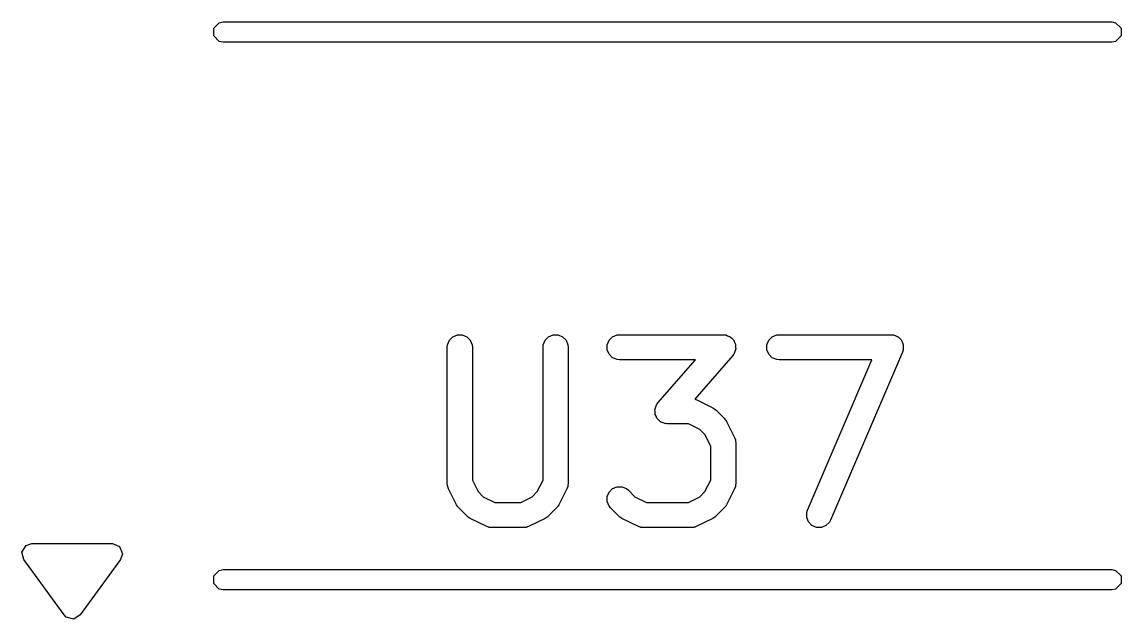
# Model space of a CAD drawing. Extents: x 117.1 to 211, y -138.1 to -43.1.
# Drawn here: x 123.35 to 129.9, y -114.41 to -110.85 of the extents above; entities that cross this region are included whole.
import ezdxf

# ---------------------------------------------------------------- set-up
doc = ezdxf.new("R2010")
doc.units = 0
doc.layers.add('BLACK', color=7, linetype='CONTINUOUS')

msp = doc.modelspace()

# ---------------------------------------------------------------- linework, layer by layer
at = {"layer": 'BLACK', "linetype": 'CONTINUOUS'}
for p, q in [((124.492567, -110.886039), (124.525039, -110.853567)), ((124.492567, -110.931961), (124.492567, -110.886039)), ((124.525039, -110.853567), (124.548, -110.849)), ((124.548, -110.849), (127.198, -110.849)), ((127.198, -110.849), (129.848, -110.849)), ((129.848, -110.849), (129.870961, -110.853567)), ((129.870961, -110.853567), (129.903433, -110.886039)), ((129.903433, -110.886039), (129.903433, -110.931961)), ((124.525039, -110.964433), (124.492567, -110.931961)), ((124.548, -110.969), (124.525039, -110.964433)), ((127.198, -110.969), (124.548, -110.969)), ((129.848, -110.969), (127.198, -110.969)), ((129.870961, -110.964433), (129.848, -110.969)), ((129.903433, -110.931961), (129.870961, -110.964433)), ((125.897545, -112.746151), (125.918237, -112.725459)), ((125.918237, -112.725459), (125.945273, -112.71426)), ((125.945273, -112.71426), (125.974537, -112.71426)), ((125.974537, -112.71426), (126.001573, -112.725459)), ((126.001573, -112.725459), (126.022265, -112.746151)), ((126.468973, -112.746151), (126.489665, -112.725459)), ((126.489665, -112.725459), (126.516701, -112.71426)), ((126.516701, -112.71426), (126.545965, -112.71426)), ((126.545965, -112.71426), (126.573001, -112.725459)), ((126.573001, -112.725459), (126.593693, -112.746151)), ((126.849926, -112.746151), (126.870618, -112.725459)), ((126.870618, -112.725459), (126.897654, -112.71426)), ((126.897654, -112.71426), (126.912286, -112.712819)), ((126.912286, -112.712819), (127.531333, -112.712819)), ((127.531333, -112.712819), (127.539071, -112.713581)), ((127.539071, -112.713581), (127.541039, -112.71345)), ((127.541039, -112.71345), (127.542394, -112.713908)), ((127.542394, -112.713908), (127.545965, -112.71426)), ((127.545965, -112.71426), (127.557222, -112.718923)), ((127.557222, -112.718923), (127.56876, -112.722825)), ((127.56876, -112.722825), (127.570664, -112.72449)), ((127.570664, -112.72449), (127.573001, -112.725459)), ((127.573001, -112.725459), (127.581611, -112.734069)), ((127.581611, -112.734069), (127.590784, -112.742095)), ((127.802307, -112.746151), (127.822999, -112.725459)), ((127.822999, -112.725459), (127.850035, -112.71426)), ((127.850035, -112.71426), (127.864667, -112.712819)), ((127.864667, -112.712819), (128.531333, -112.712819)), ((128.531333, -112.712819), (128.545965, -112.71426)), ((128.545965, -112.71426), (128.546395, -112.714438)), ((128.546395, -112.714438), (128.54686, -112.714444)), ((128.54686, -112.714444), (128.559866, -112.720018)), ((128.559866, -112.720018), (128.573001, -112.725459)), ((128.573001, -112.725459), (128.57333, -112.725788)), ((128.57333, -112.725788), (128.573758, -112.725972)), ((128.573758, -112.725972), (128.583653, -112.736111)), ((128.583653, -112.736111), (128.593693, -112.746151)), ((125.884905, -112.787819), (125.886346, -112.773187)), ((125.884905, -113.597342), (125.884905, -112.787819)), ((125.886346, -112.773187), (125.897545, -112.746151)), ((126.022265, -112.746151), (126.033464, -112.773187)), ((126.033464, -112.773187), (126.034905, -112.787819)), ((126.034905, -112.787819), (126.034905, -113.579637)), ((126.456333, -112.787819), (126.457774, -112.773187)), ((126.456333, -113.579637), (126.456333, -112.787819)), ((126.457774, -112.773187), (126.468973, -112.746151)), ((126.593693, -112.746151), (126.604892, -112.773187)), ((126.604892, -112.773187), (126.606333, -112.787819)), ((126.606333, -112.787819), (126.606333, -113.597342)), ((126.838727, -112.773187), (126.849926, -112.746151)), ((126.838727, -112.802451), (126.838727, -112.773187)), ((126.849926, -112.829487), (126.838727, -112.802451)), ((127.590784, -112.742095), (127.591906, -112.744364)), ((127.591906, -112.744364), (127.593693, -112.746151)), ((127.593693, -112.746151), (127.598353, -112.757401)), ((127.598353, -112.757401), (127.603756, -112.768327)), ((127.604892, -112.802451), (127.600228, -112.813708)), ((127.603756, -112.768327), (127.603924, -112.77085)), ((127.603924, -112.77085), (127.604892, -112.773187)), ((127.604892, -112.773187), (127.604892, -112.785371)), ((127.604892, -112.785371), (127.605702, -112.797525)), ((127.605702, -112.797525), (127.604892, -112.79992)), ((127.604892, -112.79992), (127.604892, -112.802451)), ((127.791108, -112.773187), (127.802307, -112.746151)), ((127.791108, -112.802451), (127.791108, -112.773187)), ((127.802307, -112.829487), (127.791108, -112.802451)), ((128.593693, -112.746151), (128.593871, -112.746581)), ((128.593871, -112.746581), (128.594197, -112.746915)), ((128.594197, -112.746915), (128.59947, -112.760097)), ((128.59947, -112.760097), (128.604892, -112.773187)), ((128.604708, -112.803347), (128.600269, -112.817363)), ((128.604713, -112.802881), (128.604708, -112.803347)), ((128.604892, -112.802451), (128.604713, -112.802881)), ((128.604892, -112.773187), (128.604892, -112.773652)), ((128.604892, -112.773652), (128.605065, -112.774085)), ((128.605065, -112.774085), (128.604892, -112.788265)), ((128.604892, -112.788265), (128.604892, -112.802451)), ((126.870618, -112.850179), (126.849926, -112.829487)), ((126.897654, -112.861378), (126.870618, -112.850179)), ((126.912286, -112.862819), (126.897654, -112.861378)), ((127.366051, -112.862819), (126.912286, -112.862819)), ((127.141557, -113.119383), (127.366051, -112.862819)), ((127.587776, -112.837207), (127.36088, -113.096516)), ((127.592297, -112.830882), (127.587776, -112.837207)), ((127.593693, -112.829487), (127.592297, -112.830882)), ((127.594241, -112.828163), (127.593693, -112.829487)), ((127.596327, -112.825246), (127.594241, -112.828163)), ((127.600228, -112.813708), (127.596327, -112.825246)), ((127.822999, -112.850179), (127.802307, -112.829487)), ((127.850035, -112.861378), (127.822999, -112.850179)), ((127.864667, -112.862819), (127.850035, -112.861378)), ((128.417592, -112.862819), (127.864667, -112.862819)), ((128.033826, -113.758275), (128.417592, -112.862819)), ((128.600269, -112.817363), (128.171698, -113.817363)), ((127.129104, -113.142881), (127.133006, -113.131344)), ((127.133006, -113.131344), (127.135091, -113.128426)), ((127.135091, -113.128426), (127.13564, -113.127103)), ((127.13564, -113.127103), (127.137035, -113.125707)), ((127.137035, -113.125707), (127.141557, -113.119383)), ((127.36088, -113.096516), (127.374398, -113.101689)), ((127.374398, -113.101689), (127.469636, -113.149308)), ((127.123631, -113.159065), (127.124441, -113.156669)), ((127.124441, -113.171218), (127.123631, -113.159065)), ((127.124441, -113.154139), (127.129104, -113.142881)), ((127.124441, -113.156669), (127.124441, -113.154139)), ((127.124441, -113.183403), (127.124441, -113.171218)), ((127.125408, -113.185739), (127.124441, -113.183403)), ((127.125577, -113.188263), (127.125408, -113.185739)), ((127.130979, -113.199188), (127.125577, -113.188263)), ((127.13564, -113.210439), (127.130979, -113.199188)), ((127.469636, -113.149308), (127.475935, -113.153272)), ((127.475935, -113.153272), (127.477763, -113.15403)), ((127.477763, -113.15403), (127.479819, -113.155718)), ((127.479819, -113.155718), (127.482079, -113.15714)), ((127.482079, -113.15714), (127.483378, -113.158638)), ((127.483378, -113.158638), (127.489128, -113.163357)), ((127.489128, -113.163357), (127.536747, -113.210976)), ((127.137426, -113.212225), (127.13564, -113.210439)), ((127.138549, -113.214495), (127.137426, -113.212225)), ((127.147721, -113.22252), (127.138549, -113.214495)), ((127.156332, -113.231131), (127.147721, -113.22252)), ((127.158668, -113.232099), (127.156332, -113.231131)), ((127.160573, -113.233765), (127.158668, -113.232099)), ((127.17211, -113.237666), (127.160573, -113.233765)), ((127.183368, -113.24233), (127.17211, -113.237666)), ((127.186938, -113.242681), (127.183368, -113.24233)), ((127.188294, -113.24314), (127.186938, -113.242681)), ((127.190261, -113.243008), (127.188294, -113.24314)), ((127.198, -113.243771), (127.190261, -113.243008)), ((127.323152, -113.243771), (127.198, -113.243771)), ((127.391668, -113.278029), (127.323152, -113.243771)), ((127.536747, -113.210976), (127.541465, -113.216725)), ((127.541465, -113.216725), (127.542964, -113.218025)), ((127.542964, -113.218025), (127.544385, -113.220284)), ((127.544385, -113.220284), (127.546074, -113.222341)), ((127.546074, -113.222341), (127.546831, -113.224168)), ((127.546831, -113.224168), (127.550796, -113.230468)), ((127.550796, -113.230468), (127.598415, -113.325706)), ((127.422075, -113.308436), (127.391668, -113.278029)), ((127.456333, -113.376952), (127.422075, -113.308436)), ((127.598415, -113.325706), (127.60367, -113.339437)), ((127.456333, -113.579637), (127.456333, -113.376952)), ((127.60367, -113.339437), (127.603861, -113.342126)), ((127.603861, -113.342126), (127.604892, -113.344615)), ((127.604892, -113.344615), (127.606333, -113.359247)), ((127.606333, -113.359247), (127.606333, -113.597342)), ((126.034905, -113.579637), (126.069163, -113.648153)), ((126.422074, -113.648153), (126.456333, -113.579637)), ((127.422074, -113.648153), (127.456333, -113.579637)), ((125.886346, -113.611974), (125.884905, -113.597342)), ((125.887377, -113.614463), (125.886346, -113.611974)), ((125.887568, -113.617151), (125.887377, -113.614463)), ((125.892823, -113.630883), (125.887568, -113.617151)), ((125.940442, -113.726121), (125.892823, -113.630883)), ((126.069163, -113.648153), (126.09957, -113.678561)), ((126.391667, -113.678561), (126.422074, -113.648153)), ((126.598415, -113.630883), (126.550796, -113.726121)), ((126.60367, -113.617152), (126.598415, -113.630883)), ((126.603861, -113.614462), (126.60367, -113.617152)), ((126.604892, -113.611974), (126.603861, -113.614462)), ((126.606333, -113.597342), (126.604892, -113.611974)), ((126.838727, -113.677948), (126.849926, -113.650912)), ((126.849926, -113.650912), (126.870619, -113.630219)), ((126.870619, -113.630219), (126.897655, -113.619021)), ((126.897655, -113.619021), (126.926918, -113.619021)), ((126.926918, -113.619021), (126.953954, -113.63022)), ((126.953954, -113.63022), (126.96532, -113.639548)), ((126.96532, -113.639548), (127.004332, -113.678561)), ((127.391667, -113.678561), (127.422074, -113.648153)), ((127.598415, -113.630883), (127.550796, -113.726121)), ((127.60367, -113.617152), (127.598415, -113.630883)), ((127.603861, -113.614462), (127.60367, -113.617152)), ((127.604892, -113.611974), (127.603861, -113.614462)), ((127.606333, -113.597342), (127.604892, -113.611974)), ((126.09957, -113.678561), (126.168086, -113.712819)), ((126.168086, -113.712819), (126.323152, -113.712819)), ((126.323152, -113.712819), (126.391667, -113.678561)), ((126.838727, -113.707211), (126.838727, -113.677948)), ((126.849925, -113.734247), (126.838727, -113.707211)), ((127.004332, -113.678561), (127.072848, -113.712819)), ((127.072848, -113.712819), (127.323152, -113.712819)), ((127.323152, -113.712819), (127.391667, -113.678561)), ((125.944405, -113.732417), (125.940442, -113.726121)), ((125.945163, -113.734247), (125.944405, -113.732417)), ((125.946852, -113.736305), (125.945163, -113.734247)), ((125.948274, -113.738564), (125.946852, -113.736305)), ((125.949772, -113.739863), (125.948274, -113.738564)), ((125.95449, -113.745612), (125.949772, -113.739863)), ((126.002109, -113.793232), (125.95449, -113.745612)), ((126.536747, -113.745613), (126.489129, -113.793232)), ((126.541465, -113.739863), (126.536747, -113.745613)), ((126.542964, -113.738564), (126.541465, -113.739863)), ((126.544385, -113.736305), (126.542964, -113.738564)), ((126.546075, -113.734247), (126.544385, -113.736305)), ((126.546832, -113.732417), (126.546075, -113.734247)), ((126.550796, -113.726121), (126.546832, -113.732417)), ((126.859252, -113.745612), (126.849925, -113.734247)), ((126.906871, -113.793232), (126.859252, -113.745612)), ((127.536747, -113.745613), (127.489129, -113.793232)), ((127.541465, -113.739863), (127.536747, -113.745613)), ((127.542964, -113.738564), (127.541465, -113.739863)), ((127.544385, -113.736305), (127.542964, -113.738564)), ((127.546075, -113.734247), (127.544385, -113.736305)), ((127.546832, -113.732417), (127.546075, -113.734247)), ((127.550796, -113.726121), (127.546832, -113.732417)), ((128.02903, -113.801553), (128.029387, -113.772292)), ((128.029387, -113.772292), (128.033826, -113.758275)), ((126.007858, -113.79795), (126.002109, -113.793232)), ((126.009159, -113.79945), (126.007858, -113.79795)), ((126.011418, -113.800872), (126.009159, -113.79945)), ((126.013475, -113.80256), (126.011418, -113.800872)), ((126.015302, -113.803317), (126.013475, -113.80256)), ((126.021602, -113.807282), (126.015302, -113.803317)), ((126.11684, -113.854901), (126.021602, -113.807282)), ((126.130571, -113.860156), (126.11684, -113.854901)), ((126.374398, -113.854901), (126.360666, -113.860156)), ((126.469636, -113.807282), (126.374398, -113.854901)), ((126.475935, -113.803317), (126.469636, -113.807282)), ((126.477763, -113.80256), (126.475935, -113.803317)), ((126.479819, -113.800872), (126.477763, -113.80256)), ((126.482079, -113.79945), (126.479819, -113.800872)), ((126.483379, -113.79795), (126.482079, -113.79945)), ((126.489129, -113.793232), (126.483379, -113.79795)), ((126.91262, -113.79795), (126.906871, -113.793232)), ((126.913921, -113.79945), (126.91262, -113.79795)), ((126.91618, -113.800872), (126.913921, -113.79945)), ((126.918237, -113.80256), (126.91618, -113.800872)), ((126.920064, -113.803317), (126.918237, -113.80256)), ((126.926364, -113.807282), (126.920064, -113.803317)), ((127.021602, -113.854901), (126.926364, -113.807282)), ((127.035333, -113.860156), (127.021602, -113.854901)), ((127.374398, -113.854901), (127.360666, -113.860156)), ((127.469636, -113.807282), (127.374398, -113.854901)), ((127.475935, -113.803317), (127.469636, -113.807282)), ((127.477763, -113.80256), (127.475935, -113.803317)), ((127.479819, -113.800872), (127.477763, -113.80256)), ((127.482079, -113.79945), (127.479819, -113.800872)), ((127.483379, -113.79795), (127.482079, -113.79945)), ((127.489129, -113.793232), (127.483379, -113.79795)), ((128.039898, -113.828723), (128.02903, -113.801553)), ((128.060337, -113.849667), (128.039898, -113.828723)), ((128.087235, -113.861194), (128.060337, -113.849667)), ((128.143666, -113.850683), (128.116496, -113.861551)), ((128.16461, -113.830244), (128.143666, -113.850683)), ((128.171698, -113.817363), (128.16461, -113.830244)), ((126.13326, -113.860347), (126.130571, -113.860156)), ((126.135749, -113.861378), (126.13326, -113.860347)), ((126.150381, -113.862819), (126.135749, -113.861378)), ((126.340857, -113.862819), (126.150381, -113.862819)), ((126.355489, -113.861378), (126.340857, -113.862819)), ((126.357978, -113.860346), (126.355489, -113.861378)), ((126.360666, -113.860156), (126.357978, -113.860346)), ((127.038022, -113.860347), (127.035333, -113.860156)), ((127.040511, -113.861378), (127.038022, -113.860347)), ((127.055143, -113.862819), (127.040511, -113.861378)), ((127.340857, -113.862819), (127.055143, -113.862819)), ((127.355489, -113.861378), (127.340857, -113.862819)), ((127.357978, -113.860346), (127.355489, -113.861378)), ((127.360666, -113.860156), (127.357978, -113.860346)), ((128.116496, -113.861551), (128.087235, -113.861194)), ((123.348734, -114.008642), (123.37271, -113.969476)), ((123.37271, -113.969476), (123.408, -113.958)), ((123.408, -113.958), (123.888, -113.958)), ((123.888, -113.958), (123.930426, -113.975574)), ((123.930426, -113.975574), (123.948, -114.018)), ((123.359476, -114.05329), (123.348734, -114.008642)), ((123.948, -114.018), (123.936524, -114.05329)), ((123.599476, -114.38329), (123.359476, -114.05329)), ((123.936524, -114.05329), (123.696524, -114.38329)), ((124.525039, -114.117567), (124.548, -114.113)), ((124.548, -114.113), (127.198, -114.113)), ((127.198, -114.113), (129.848, -114.113)), ((129.848, -114.113), (129.870961, -114.117567)), ((124.492567, -114.150039), (124.525039, -114.117567)), ((124.492567, -114.195961), (124.492567, -114.150039)), ((129.870961, -114.117567), (129.903433, -114.150039)), ((129.903433, -114.150039), (129.903433, -114.195961)), ((124.525039, -114.228433), (124.492567, -114.195961)), ((124.548, -114.233), (124.525039, -114.228433)), ((127.198, -114.233), (124.548, -114.233)), ((129.848, -114.233), (127.198, -114.233)), ((129.870961, -114.228433), (129.848, -114.233)), ((129.903433, -114.195961), (129.870961, -114.228433)), ((123.61271, -114.396524), (123.599476, -114.38329)), ((123.657358, -114.407266), (123.61271, -114.396524)), ((123.696524, -114.38329), (123.657358, -114.407266))]:
    msp.add_line(p, q, dxfattribs=at)

doc.saveas('drawing.dxf')
